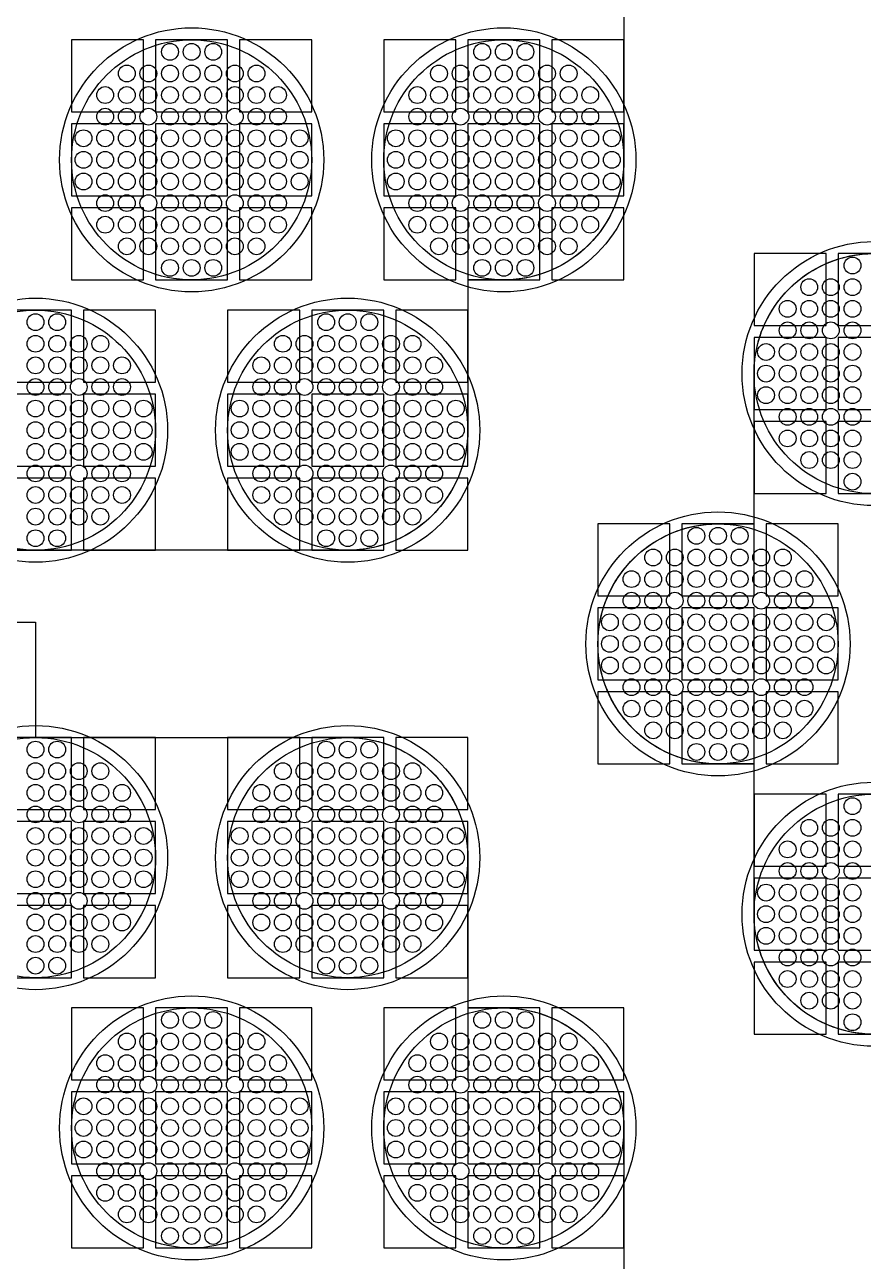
# Model space of a CAD drawing. Extents: x -49 to 54, y -38 to 38.
# Drawn here: x -8.21 to -4.72, y -10.43 to -5.28 of the extents above; entities that cross this region are included whole.
import ezdxf

# ---------------------------------------------------------------- set-up
doc = ezdxf.new("R2010")
doc.units = 0
for name, color, linetype in [('BACK_LAYER', 5, 'CONTINUOUS'), ('COND_LAYER_LOWER_ELECTRODE', 6, 'CONTINUOUS'), ('CONDUCTIVE_LAYER_BACK_LAYER', 2, 'CONTINUOUS'), ('EMITTER', 3, 'CONTINUOUS'), ('LOWER_ELECTRODE', 1, 'CONTINUOUS')]:
    doc.layers.add(name, color=color, linetype=linetype)

msp = doc.modelspace()

# ---------------------------------------------------------------- linework, layer by layer
at = {"layer": 'BACK_LAYER'}
for points in [[(-8.0128, -5.6386), (-7.7128, -5.6386), (-7.7128, -5.3386), (-8.0128, -5.3386)], [(-7.6628, -5.6386), (-7.3628, -5.6386), (-7.3628, -5.3386), (-7.6628, -5.3386)], [(-7.3128, -5.6386), (-7.0128, -5.6386), (-7.0128, -5.3386), (-7.3128, -5.3386)], [(-6.7128, -5.6386), (-6.4128, -5.6386), (-6.4128, -5.3386), (-6.7128, -5.3386)], [(-6.3628, -5.6386), (-6.0628, -5.6386), (-6.0628, -5.3386), (-6.3628, -5.3386)], [(-6.0128, -5.6386), (-5.7128, -5.6386), (-5.7128, -5.3386), (-6.0128, -5.3386)], [(-8.0128, -5.9886), (-7.7128, -5.9886), (-7.7128, -5.6886), (-8.0128, -5.6886)], [(-7.6628, -5.9886), (-7.3628, -5.9886), (-7.3628, -5.6886), (-7.6628, -5.6886)], [(-7.3128, -5.9886), (-7.0128, -5.9886), (-7.0128, -5.6886), (-7.3128, -5.6886)], [(-6.7128, -5.9886), (-6.4128, -5.9886), (-6.4128, -5.6886), (-6.7128, -5.6886)], [(-6.3628, -5.9886), (-6.0628, -5.9886), (-6.0628, -5.6886), (-6.3628, -5.6886)], [(-6.0128, -5.9886), (-5.7128, -5.9886), (-5.7128, -5.6886), (-6.0128, -5.6886)], [(-8.0128, -6.3386), (-7.7128, -6.3386), (-7.7128, -6.0386), (-8.0128, -6.0386)], [(-7.6628, -6.3386), (-7.3628, -6.3386), (-7.3628, -6.0386), (-7.6628, -6.0386)], [(-7.3128, -6.3386), (-7.0128, -6.3386), (-7.0128, -6.0386), (-7.3128, -6.0386)], [(-6.7128, -6.3386), (-6.4128, -6.3386), (-6.4128, -6.0386), (-6.7128, -6.0386)], [(-6.3628, -6.3386), (-6.0628, -6.3386), (-6.0628, -6.0386), (-6.3628, -6.0386)], [(-6.0128, -6.3386), (-5.7128, -6.3386), (-5.7128, -6.0386), (-6.0128, -6.0386)], [(-5.1709, -6.5288), (-4.8709, -6.5288), (-4.8709, -6.2288), (-5.1709, -6.2288)], [(-4.8209, -6.5288), (-4.5209, -6.5288), (-4.5209, -6.2288), (-4.8209, -6.2288)], [(-8.3128, -6.7645), (-8.0128, -6.7645), (-8.0128, -6.4645), (-8.3128, -6.4645)], [(-7.9628, -6.7645), (-7.6628, -6.7645), (-7.6628, -6.4645), (-7.9628, -6.4645)], [(-7.3628, -6.7645), (-7.0628, -6.7645), (-7.0628, -6.4645), (-7.3628, -6.4645)], [(-7.0128, -6.7645), (-6.7128, -6.7645), (-6.7128, -6.4645), (-7.0128, -6.4645)], [(-6.6628, -6.7645), (-6.3628, -6.7645), (-6.3628, -6.4645), (-6.6628, -6.4645)], [(-5.1709, -6.8788), (-4.8709, -6.8788), (-4.8709, -6.5788), (-5.1709, -6.5788)], [(-4.8209, -6.8788), (-4.5209, -6.8788), (-4.5209, -6.5788), (-4.8209, -6.5788)], [(-8.3128, -7.1145), (-8.0128, -7.1145), (-8.0128, -6.8145), (-8.3128, -6.8145)], [(-7.9628, -7.1145), (-7.6628, -7.1145), (-7.6628, -6.8145), (-7.9628, -6.8145)], [(-7.3628, -7.1145), (-7.0628, -7.1145), (-7.0628, -6.8145), (-7.3628, -6.8145)], [(-7.0128, -7.1145), (-6.7128, -7.1145), (-6.7128, -6.8145), (-7.0128, -6.8145)], [(-6.6628, -7.1145), (-6.3628, -7.1145), (-6.3628, -6.8145), (-6.6628, -6.8145)], [(-5.1709, -7.2288), (-4.8709, -7.2288), (-4.8709, -6.9288), (-5.1709, -6.9288)], [(-4.8209, -7.2288), (-4.5209, -7.2288), (-4.5209, -6.9288), (-4.8209, -6.9288)], [(-8.3128, -7.4645), (-8.0128, -7.4645), (-8.0128, -7.1645), (-8.3128, -7.1645)], [(-7.9628, -7.4645), (-7.6628, -7.4645), (-7.6628, -7.1645), (-7.9628, -7.1645)], [(-7.3628, -7.4645), (-7.0628, -7.4645), (-7.0628, -7.1645), (-7.3628, -7.1645)], [(-7.0128, -7.4645), (-6.7128, -7.4645), (-6.7128, -7.1645), (-7.0128, -7.1645)], [(-6.6628, -7.4645), (-6.3628, -7.4645), (-6.3628, -7.1645), (-6.6628, -7.1645)], [(-5.8209, -7.6546), (-5.5209, -7.6546), (-5.5209, -7.3546), (-5.8209, -7.3546)], [(-5.4709, -7.6546), (-5.1709, -7.6546), (-5.1709, -7.3546), (-5.4709, -7.3546)], [(-5.1209, -7.6546), (-4.8209, -7.6546), (-4.8209, -7.3546), (-5.1209, -7.3546)], [(-5.8209, -8.0046), (-5.5209, -8.0046), (-5.5209, -7.7046), (-5.8209, -7.7046)], [(-5.4709, -8.0046), (-5.1709, -8.0046), (-5.1709, -7.7046), (-5.4709, -7.7046)], [(-5.1209, -8.0046), (-4.8209, -8.0046), (-4.8209, -7.7046), (-5.1209, -7.7046)], [(-5.8209, -8.3546), (-5.5209, -8.3546), (-5.5209, -8.0546), (-5.8209, -8.0546)], [(-5.4709, -8.3546), (-5.1709, -8.3546), (-5.1709, -8.0546), (-5.4709, -8.0546)], [(-5.1209, -8.3546), (-4.8209, -8.3546), (-4.8209, -8.0546), (-5.1209, -8.0546)], [(-8.3128, -8.5448), (-8.0128, -8.5448), (-8.0128, -8.2448), (-8.3128, -8.2448)], [(-7.9628, -8.5448), (-7.6628, -8.5448), (-7.6628, -8.2448), (-7.9628, -8.2448)], [(-7.3628, -8.5448), (-7.0628, -8.5448), (-7.0628, -8.2448), (-7.3628, -8.2448)], [(-7.0128, -8.5448), (-6.7128, -8.5448), (-6.7128, -8.2448), (-7.0128, -8.2448)], [(-6.6628, -8.5448), (-6.3628, -8.5448), (-6.3628, -8.2448), (-6.6628, -8.2448)], [(-5.1709, -8.7805), (-4.8709, -8.7805), (-4.8709, -8.4805), (-5.1709, -8.4805)], [(-4.8209, -8.7805), (-4.5209, -8.7805), (-4.5209, -8.4805), (-4.8209, -8.4805)], [(-8.3128, -8.8948), (-8.0128, -8.8948), (-8.0128, -8.5948), (-8.3128, -8.5948)], [(-7.9628, -8.8948), (-7.6628, -8.8948), (-7.6628, -8.5948), (-7.9628, -8.5948)], [(-7.3628, -8.8948), (-7.0628, -8.8948), (-7.0628, -8.5948), (-7.3628, -8.5948)], [(-7.0128, -8.8948), (-6.7128, -8.8948), (-6.7128, -8.5948), (-7.0128, -8.5948)], [(-6.6628, -8.8948), (-6.3628, -8.8948), (-6.3628, -8.5948), (-6.6628, -8.5948)], [(-5.1709, -9.1305), (-4.8709, -9.1305), (-4.8709, -8.8305), (-5.1709, -8.8305)], [(-4.8209, -9.1305), (-4.5209, -9.1305), (-4.5209, -8.8305), (-4.8209, -8.8305)], [(-8.3128, -9.2448), (-8.0128, -9.2448), (-8.0128, -8.9448), (-8.3128, -8.9448)], [(-7.9628, -9.2448), (-7.6628, -9.2448), (-7.6628, -8.9448), (-7.9628, -8.9448)], [(-7.3628, -9.2448), (-7.0628, -9.2448), (-7.0628, -8.9448), (-7.3628, -8.9448)], [(-7.0128, -9.2448), (-6.7128, -9.2448), (-6.7128, -8.9448), (-7.0128, -8.9448)], [(-6.6628, -9.2448), (-6.3628, -9.2448), (-6.3628, -8.9448), (-6.6628, -8.9448)], [(-5.1709, -9.4805), (-4.8709, -9.4805), (-4.8709, -9.1805), (-5.1709, -9.1805)], [(-4.8209, -9.4805), (-4.5209, -9.4805), (-4.5209, -9.1805), (-4.8209, -9.1805)], [(-8.0128, -9.6707), (-7.7128, -9.6707), (-7.7128, -9.3707), (-8.0128, -9.3707)], [(-7.6628, -9.6707), (-7.3628, -9.6707), (-7.3628, -9.3707), (-7.6628, -9.3707)], [(-7.3128, -9.6707), (-7.0128, -9.6707), (-7.0128, -9.3707), (-7.3128, -9.3707)], [(-6.7128, -9.6707), (-6.4128, -9.6707), (-6.4128, -9.3707), (-6.7128, -9.3707)], [(-6.3628, -9.6707), (-6.0628, -9.6707), (-6.0628, -9.3707), (-6.3628, -9.3707)], [(-6.0128, -9.6707), (-5.7128, -9.6707), (-5.7128, -9.3707), (-6.0128, -9.3707)], [(-8.0128, -10.0207), (-7.7128, -10.0207), (-7.7128, -9.7207), (-8.0128, -9.7207)], [(-7.6628, -10.0207), (-7.3628, -10.0207), (-7.3628, -9.7207), (-7.6628, -9.7207)], [(-7.3128, -10.0207), (-7.0128, -10.0207), (-7.0128, -9.7207), (-7.3128, -9.7207)], [(-6.7128, -10.0207), (-6.4128, -10.0207), (-6.4128, -9.7207), (-6.7128, -9.7207)], [(-6.3628, -10.0207), (-6.0628, -10.0207), (-6.0628, -9.7207), (-6.3628, -9.7207)], [(-6.0128, -10.0207), (-5.7128, -10.0207), (-5.7128, -9.7207), (-6.0128, -9.7207)], [(-8.0128, -10.3707), (-7.7128, -10.3707), (-7.7128, -10.0707), (-8.0128, -10.0707)], [(-7.6628, -10.3707), (-7.3628, -10.3707), (-7.3628, -10.0707), (-7.6628, -10.0707)], [(-7.3128, -10.3707), (-7.0128, -10.3707), (-7.0128, -10.0707), (-7.3128, -10.0707)], [(-6.7128, -10.3707), (-6.4128, -10.3707), (-6.4128, -10.0707), (-6.7128, -10.0707)], [(-6.3628, -10.3707), (-6.0628, -10.3707), (-6.0628, -10.0707), (-6.3628, -10.0707)], [(-6.0128, -10.3707), (-5.7128, -10.3707), (-5.7128, -10.0707), (-6.0128, -10.0707)]]:
    msp.add_lwpolyline(points, close=True, dxfattribs=at)
at = {"layer": 'COND_LAYER_LOWER_ELECTRODE'}
for centre in [(-7.5128, -5.8386), (-6.2128, -5.8386), (-4.6709, -6.7288), (-8.1628, -6.9645), (-6.8628, -6.9645), (-5.3209, -7.8546), (-8.1628, -8.7448), (-6.8628, -8.7448), (-4.6709, -8.9805), (-7.5128, -9.8707), (-6.2128, -9.8707)]:
    msp.add_circle(centre, 0.55, dxfattribs=at)
at = {"layer": 'CONDUCTIVE_LAYER_BACK_LAYER'}
for points in [[(-5.7128, -5.2127), (-5.7128, -5.8386), (-5.7132, -5.8585), (-5.7144, -5.8783), (-5.7163, -5.8981), (-5.7191, -5.9178), (-5.7226, -5.9374), (-5.727, -5.9568), (-5.732, -5.976), (-5.7379, -5.995), (-5.7445, -6.0138), (-5.7518, -6.0323), (-5.7599, -6.0504), (-5.7686, -6.0683), (-5.7781, -6.0857), (-5.7883, -6.1028), (-5.7991, -6.1195), (-5.8106, -6.1357), (-5.8228, -6.1515), (-5.8355, -6.1667), (-5.8488, -6.1815), (-5.8628, -6.1957), (-5.8772, -6.2093), (-5.8922, -6.2224), (-5.9078, -6.2348), (-5.9237, -6.2466), (-5.9402, -6.2578), (-5.9571, -6.2683), (-5.9744, -6.2781), (-5.992, -6.2872), (-6.01, -6.2957), (-6.0284, -6.3034), (-6.047, -6.3103), (-6.0659, -6.3165), (-6.085, -6.322), (-6.1043, -6.3267), (-6.1238, -6.3306), (-6.1434, -6.3338), (-6.1632, -6.3362), (-6.183, -6.3377), (-6.2028, -6.3385), (-6.3628, -6.3385), (-6.3628, -6.9645), (-6.3632, -6.9843), (-6.3644, -7.0042), (-6.3663, -7.024), (-6.3691, -7.0437), (-6.3726, -7.0632), (-6.377, -7.0826), (-6.382, -7.1018), (-6.3879, -7.1209), (-6.3945, -7.1396), (-6.4018, -7.1581), (-6.4099, -7.1763), (-6.4186, -7.1941), (-6.4281, -7.2116), (-6.4383, -7.2287), (-6.4491, -7.2453), (-6.4606, -7.2616), (-6.4728, -7.2773), (-6.4855, -7.2926), (-6.4988, -7.3073), (-6.5128, -7.3215), (-6.5272, -7.3351), (-6.5422, -7.3482), (-6.5578, -7.3606), (-6.5737, -7.3724), (-6.5902, -7.3836), (-6.6071, -7.3941), (-6.6244, -7.4039), (-6.642, -7.4131), (-6.66, -7.4215), (-6.6784, -7.4292), (-6.697, -7.4362), (-6.7159, -7.4424), (-6.735, -7.4478), (-6.7543, -7.4525), (-6.7738, -7.4565), (-6.7934, -7.4596), (-6.8132, -7.462), (-6.833, -7.4636), (-6.8528, -7.4644), (-9.4727, -7.4644)], [(-4.7007, -9.4796), (-4.7206, -9.478), (-4.7403, -9.4756), (-4.7599, -9.4725), (-4.7794, -9.4686), (-4.7987, -9.4639), (-4.8179, -9.4584), (-4.8367, -9.4522), (-4.8554, -9.4452), (-4.8737, -9.4375), (-4.8917, -9.4291), (-4.9094, -9.42), (-4.9266, -9.4101), (-4.9435, -9.3996), (-4.96, -9.3885), (-4.976, -9.3767), (-4.9915, -9.3642), (-5.0065, -9.3512), (-5.021, -9.3375), (-5.0349, -9.3233), (-5.0482, -9.3086), (-5.061, -9.2933), (-5.0731, -9.2776), (-5.0846, -9.2614), (-5.0954, -9.2447), (-5.1056, -9.2276), (-5.1151, -9.2101), (-5.1238, -9.1923), (-5.1319, -9.1741), (-5.1392, -9.1556), (-5.1458, -9.1369), (-5.1517, -9.1179), (-5.1568, -9.0987), (-5.1611, -9.0792), (-5.1646, -9.0597), (-5.1674, -9.04), (-5.1693, -9.0202), (-5.1705, -9.0004), (-5.1709, -8.9805), (-5.1709, -8.3545), (-5.3309, -8.3545), (-5.3507, -8.3538), (-5.3706, -8.3522), (-5.3903, -8.3498), (-5.4099, -8.3467), (-5.4294, -8.3427), (-5.4487, -8.338), (-5.4679, -8.3326), (-5.4867, -8.3264), (-5.5054, -8.3194), (-5.5237, -8.3117), (-5.5417, -8.3033), (-5.5594, -8.2941), (-5.5766, -8.2843), (-5.5935, -8.2738), (-5.61, -8.2626), (-5.626, -8.2508), (-5.6415, -8.2384), (-5.6565, -8.2253), (-5.671, -8.2117), (-5.6849, -8.1975), (-5.6982, -8.1828), (-5.711, -8.1675), (-5.7231, -8.1517), (-5.7346, -8.1355), (-5.7454, -8.1189), (-5.7556, -8.1018), (-5.7651, -8.0843), (-5.7738, -8.0665), (-5.7819, -8.0483), (-5.7892, -8.0298), (-5.7958, -8.011), (-5.8017, -7.992), (-5.8068, -7.9728), (-5.8111, -7.9534), (-5.8146, -7.9338), (-5.8174, -7.9142), (-5.8193, -7.8944), (-5.8205, -7.8745), (-5.8209, -7.8546), (-5.8205, -7.8348), (-5.8193, -7.8149), (-5.8174, -7.7951), (-5.8146, -7.7754), (-5.8111, -7.7559), (-5.8068, -7.7365), (-5.8017, -7.7173), (-5.7958, -7.6982), (-5.7892, -7.6795), (-5.7819, -7.661), (-5.7738, -7.6428), (-5.7651, -7.625), (-5.7556, -7.6075), (-5.7454, -7.5904), (-5.7346, -7.5738), (-5.7231, -7.5575), (-5.711, -7.5418), (-5.6982, -7.5265), (-5.6849, -7.5118), (-5.671, -7.4976), (-5.6565, -7.484), (-5.6415, -7.4709), (-5.626, -7.4585), (-5.61, -7.4467), (-5.5935, -7.4355), (-5.5766, -7.425), (-5.5594, -7.4152), (-5.5417, -7.406), (-5.5237, -7.3976), (-5.5054, -7.3899), (-5.4867, -7.3829), (-5.4679, -7.3767), (-5.4487, -7.3713), (-5.4294, -7.3666), (-5.4099, -7.3626), (-5.3903, -7.3595), (-5.3706, -7.3571), (-5.3507, -7.3555), (-5.3309, -7.3547), (-5.1709, -7.3547), (-5.1709, -6.7288), (-5.1705, -6.7089), (-5.1693, -6.6891), (-5.1674, -6.6693), (-5.1646, -6.6496), (-5.1611, -6.63), (-5.1568, -6.6106), (-5.1517, -6.5914), (-5.1458, -6.5724), (-5.1392, -6.5537), (-5.1319, -6.5352), (-5.1238, -6.517), (-5.1151, -6.4992), (-5.1056, -6.4817), (-5.0954, -6.4646), (-5.0846, -6.4479), (-5.0731, -6.4317), (-5.061, -6.416), (-5.0482, -6.4007), (-5.0349, -6.386), (-5.021, -6.3718), (-5.0065, -6.3581), (-4.9915, -6.3451), (-4.976, -6.3326), (-4.96, -6.3208), (-4.9435, -6.3097), (-4.9266, -6.2992), (-4.9094, -6.2893), (-4.8917, -6.2802), (-4.8737, -6.2718), (-4.8554, -6.2641), (-4.8367, -6.2571), (-4.8179, -6.2509), (-4.7987, -6.2454), (-4.7794, -6.2407), (-4.7599, -6.2368), (-4.7403, -6.2336), (-4.7206, -6.2313), (-4.7007, -6.2297)], [(-9.9197, -7.7645), (-8.1628, -7.7645), (-8.1628, -8.2449), (-6.8528, -8.2449), (-6.833, -8.2457), (-6.8132, -8.2473), (-6.7934, -8.2497), (-6.7738, -8.2528), (-6.7543, -8.2568), (-6.735, -8.2614), (-6.7159, -8.2669), (-6.697, -8.2731), (-6.6784, -8.2801), (-6.66, -8.2878), (-6.642, -8.2962), (-6.6244, -8.3054), (-6.6071, -8.3152), (-6.5902, -8.3257), (-6.5737, -8.3369), (-6.5578, -8.3487), (-6.5422, -8.3611), (-6.5272, -8.3742), (-6.5128, -8.3878), (-6.4988, -8.402), (-6.4855, -8.4167), (-6.4728, -8.432), (-6.4606, -8.4477), (-6.4491, -8.464), (-6.4383, -8.4806), (-6.4281, -8.4977), (-6.4186, -8.5152), (-6.4099, -8.533), (-6.4018, -8.5512), (-6.3945, -8.5697), (-6.3879, -8.5884), (-6.382, -8.6074), (-6.377, -8.6267), (-6.3726, -8.6461), (-6.3691, -8.6656), (-6.3663, -8.6853), (-6.3644, -8.7051), (-6.3632, -8.725), (-6.3628, -8.7448), (-6.3628, -9.3708), (-6.2028, -9.3708), (-6.183, -9.3716), (-6.1632, -9.3731), (-6.1434, -9.3755), (-6.1238, -9.3787), (-6.1043, -9.3826), (-6.085, -9.3873), (-6.0659, -9.3927), (-6.047, -9.399), (-6.0284, -9.4059), (-6.01, -9.4136), (-5.992, -9.4221), (-5.9744, -9.4312), (-5.9571, -9.441), (-5.9402, -9.4515), (-5.9237, -9.4627), (-5.9078, -9.4745), (-5.8922, -9.4869), (-5.8772, -9.5), (-5.8628, -9.5136), (-5.8488, -9.5278), (-5.8355, -9.5426), (-5.8228, -9.5578), (-5.8106, -9.5736), (-5.7991, -9.5898), (-5.7883, -9.6065), (-5.7781, -9.6235), (-5.7686, -9.641), (-5.7599, -9.6589), (-5.7518, -9.677), (-5.7445, -9.6955), (-5.7379, -9.7143), (-5.732, -9.7333), (-5.727, -9.7525), (-5.7226, -9.7719), (-5.7191, -9.7915), (-5.7163, -9.8112), (-5.7144, -9.8309), (-5.7132, -9.8508), (-5.7128, -9.8707), (-5.7128, -10.4966)]]:
    msp.add_lwpolyline(points, dxfattribs=at)
at = {"layer": 'EMITTER'}
for centre in [(-7.5128, -5.8386), (-6.2128, -5.8386), (-4.6709, -6.7288), (-8.1628, -6.9645), (-6.8628, -6.9645), (-5.3209, -7.8546), (-8.1628, -8.7448), (-6.8628, -8.7448), (-4.6709, -8.9805), (-7.5128, -9.8707), (-6.2128, -9.8707)]:
    msp.add_circle(centre, 0.5, dxfattribs=at)
at = {"layer": 'LOWER_ELECTRODE'}
for centre in [(-7.6028, -5.3886), (-7.5128, -5.3886), (-7.4228, -5.3886), (-6.3028, -5.3886), (-6.2128, -5.3886), (-6.1228, -5.3886), (-7.7828, -5.4786), (-7.6928, -5.4786), (-7.6028, -5.4786), (-7.5128, -5.4786), (-7.4228, -5.4786), (-7.3328, -5.4786), (-7.2428, -5.4786), (-6.4828, -5.4786), (-6.3928, -5.4786), (-6.3028, -5.4786), (-6.2128, -5.4786), (-6.1228, -5.4786), (-6.0328, -5.4786), (-5.9428, -5.4786), (-7.8728, -5.5686), (-7.7828, -5.5686), (-7.6928, -5.5686), (-7.6028, -5.5686), (-7.5128, -5.5686), (-7.4228, -5.5686), (-7.3328, -5.5686), (-7.2428, -5.5686), (-7.1528, -5.5686), (-6.5728, -5.5686), (-6.4828, -5.5686), (-6.3928, -5.5686), (-6.3028, -5.5686), (-6.2128, -5.5686), (-6.1228, -5.5686), (-6.0328, -5.5686), (-5.9428, -5.5686), (-5.8528, -5.5686), (-7.8728, -5.6586), (-7.7828, -5.6586), (-7.6928, -5.6586), (-7.6028, -5.6586), (-7.5128, -5.6586), (-7.4228, -5.6586), (-7.3328, -5.6586), (-7.2428, -5.6586), (-7.1528, -5.6586), (-6.5728, -5.6586), (-6.4828, -5.6586), (-6.3928, -5.6586), (-6.3028, -5.6586), (-6.2128, -5.6586), (-6.1228, -5.6586), (-6.0328, -5.6586), (-5.9428, -5.6586), (-5.8528, -5.6586), (-7.9628, -5.7486), (-7.8728, -5.7486), (-7.7828, -5.7486), (-7.6928, -5.7486), (-7.6028, -5.7486), (-7.5128, -5.7486), (-7.4228, -5.7486), (-7.3328, -5.7486), (-7.2428, -5.7486), (-7.1528, -5.7486), (-7.0628, -5.7486), (-6.6628, -5.7486), (-6.5728, -5.7486), (-6.4828, -5.7486), (-6.3928, -5.7486), (-6.3028, -5.7486), (-6.2128, -5.7486), (-6.1228, -5.7486), (-6.0328, -5.7486), (-5.9428, -5.7486), (-5.8528, -5.7486), (-5.7628, -5.7486), (-7.9628, -5.8386), (-7.8728, -5.8386), (-7.7828, -5.8386), (-7.6928, -5.8386), (-7.6028, -5.8386), (-7.5128, -5.8386), (-7.4228, -5.8386), (-7.3328, -5.8386), (-7.2428, -5.8386), (-7.1528, -5.8386), (-7.0628, -5.8386), (-6.6628, -5.8386), (-6.5728, -5.8386), (-6.4828, -5.8386), (-6.3928, -5.8386), (-6.3028, -5.8386), (-6.2128, -5.8386), (-6.1228, -5.8386), (-6.0328, -5.8386), (-5.9428, -5.8386), (-5.8528, -5.8386), (-5.7628, -5.8386), (-7.9628, -5.9286), (-7.8728, -5.9286), (-7.7828, -5.9286), (-7.6928, -5.9286), (-7.6028, -5.9286), (-7.5128, -5.9286), (-7.4228, -5.9286), (-7.3328, -5.9286), (-7.2428, -5.9286), (-7.1528, -5.9286), (-7.0628, -5.9286), (-6.6628, -5.9286), (-6.5728, -5.9286), (-6.4828, -5.9286), (-6.3928, -5.9286), (-6.3028, -5.9286), (-6.2128, -5.9286), (-6.1228, -5.9286), (-6.0328, -5.9286), (-5.9428, -5.9286), (-5.8528, -5.9286), (-5.7628, -5.9286), (-7.8728, -6.0186), (-7.7828, -6.0186), (-7.6928, -6.0186), (-7.6028, -6.0186), (-7.5128, -6.0186), (-7.4228, -6.0186), (-7.3328, -6.0186), (-7.2428, -6.0186), (-7.1528, -6.0186), (-6.5728, -6.0186), (-6.4828, -6.0186), (-6.3928, -6.0186), (-6.3028, -6.0186), (-6.2128, -6.0186), (-6.1228, -6.0186), (-6.0328, -6.0186), (-5.9428, -6.0186), (-5.8528, -6.0186), (-7.8728, -6.1086), (-7.7828, -6.1086), (-7.6928, -6.1086), (-7.6028, -6.1086), (-7.5128, -6.1086), (-7.4228, -6.1086), (-7.3328, -6.1086), (-7.2428, -6.1086), (-7.1528, -6.1086), (-6.5728, -6.1086), (-6.4828, -6.1086), (-6.3928, -6.1086), (-6.3028, -6.1086), (-6.2128, -6.1086), (-6.1228, -6.1086), (-6.0328, -6.1086), (-5.9428, -6.1086), (-5.8528, -6.1086), (-7.7828, -6.1986), (-7.6928, -6.1986), (-7.6028, -6.1986), (-7.5128, -6.1986), (-7.4228, -6.1986), (-7.3328, -6.1986), (-7.2428, -6.1986), (-6.4828, -6.1986), (-6.3928, -6.1986), (-6.3028, -6.1986), (-6.2128, -6.1986), (-6.1228, -6.1986), (-6.0328, -6.1986), (-5.9428, -6.1986), (-7.6028, -6.2886), (-7.5128, -6.2886), (-7.4228, -6.2886), (-6.3028, -6.2886), (-6.2128, -6.2886), (-6.1228, -6.2886), (-4.7609, -6.2788), (-4.9409, -6.3688), (-4.8509, -6.3688), (-4.7609, -6.3688), (-5.0309, -6.4588), (-4.9409, -6.4588), (-4.8509, -6.4588), (-4.7609, -6.4588), (-8.1628, -6.5145), (-8.0728, -6.5145), (-6.9528, -6.5145), (-6.8628, -6.5145), (-6.7728, -6.5145), (-5.0309, -6.5488), (-4.9409, -6.5488), (-4.8509, -6.5488), (-4.7609, -6.5488), (-8.1628, -6.6045), (-8.0728, -6.6045), (-7.9828, -6.6045), (-7.8928, -6.6045), (-7.1328, -6.6045), (-7.0428, -6.6045), (-6.9528, -6.6045), (-6.8628, -6.6045), (-6.7728, -6.6045), (-6.6828, -6.6045), (-6.5928, -6.6045), (-5.1209, -6.6388), (-5.0309, -6.6388), (-4.9409, -6.6388), (-4.8509, -6.6388), (-4.7609, -6.6388), (-8.1628, -6.6945), (-8.0728, -6.6945), (-7.9828, -6.6945), (-7.8928, -6.6945), (-7.8028, -6.6945), (-7.2228, -6.6945), (-7.1328, -6.6945), (-7.0428, -6.6945), (-6.9528, -6.6945), (-6.8628, -6.6945), (-6.7728, -6.6945), (-6.6828, -6.6945), (-6.5928, -6.6945), (-6.5028, -6.6945), (-5.1209, -6.7288), (-5.0309, -6.7288), (-4.9409, -6.7288), (-4.8509, -6.7288), (-4.7609, -6.7288), (-8.1628, -6.7845), (-8.0728, -6.7845), (-7.9828, -6.7845), (-7.8928, -6.7845), (-7.8028, -6.7845), (-7.2228, -6.7845), (-7.1328, -6.7845), (-7.0428, -6.7845), (-6.9528, -6.7845), (-6.8628, -6.7845), (-6.7728, -6.7845), (-6.6828, -6.7845), (-6.5928, -6.7845), (-6.5028, -6.7845), (-5.1209, -6.8188), (-5.0309, -6.8188), (-4.9409, -6.8188), (-4.8509, -6.8188), (-4.7609, -6.8188), (-8.1628, -6.8745), (-8.0728, -6.8745), (-7.9828, -6.8745), (-7.8928, -6.8745), (-7.8028, -6.8745), (-7.7128, -6.8745), (-7.3128, -6.8745), (-7.2228, -6.8745), (-7.1328, -6.8745), (-7.0428, -6.8745), (-6.9528, -6.8745), (-6.8628, -6.8745), (-6.7728, -6.8745), (-6.6828, -6.8745), (-6.5928, -6.8745), (-6.5028, -6.8745), (-6.4128, -6.8745), (-5.0309, -6.9088), (-4.9409, -6.9088), (-4.8509, -6.9088), (-4.7609, -6.9088), (-8.1628, -6.9645), (-8.0728, -6.9645), (-7.9828, -6.9645), (-7.8928, -6.9645), (-7.8028, -6.9645), (-7.7128, -6.9645), (-7.3128, -6.9645), (-7.2228, -6.9645), (-7.1328, -6.9645), (-7.0428, -6.9645), (-6.9528, -6.9645), (-6.8628, -6.9645), (-6.7728, -6.9645), (-6.6828, -6.9645), (-6.5928, -6.9645), (-6.5028, -6.9645), (-6.4128, -6.9645), (-5.0309, -6.9988), (-4.9409, -6.9988), (-4.8509, -6.9988), (-4.7609, -6.9988), (-8.1628, -7.0545), (-8.0728, -7.0545), (-7.9828, -7.0545), (-7.8928, -7.0545), (-7.8028, -7.0545), (-7.7128, -7.0545), (-7.3128, -7.0545), (-7.2228, -7.0545), (-7.1328, -7.0545), (-7.0428, -7.0545), (-6.9528, -7.0545), (-6.8628, -7.0545), (-6.7728, -7.0545), (-6.6828, -7.0545), (-6.5928, -7.0545), (-6.5028, -7.0545), (-6.4128, -7.0545), (-4.9409, -7.0888), (-4.8509, -7.0888), (-4.7609, -7.0888), (-8.1628, -7.1445), (-8.0728, -7.1445), (-7.9828, -7.1445), (-7.8928, -7.1445), (-7.8028, -7.1445), (-7.2228, -7.1445), (-7.1328, -7.1445), (-7.0428, -7.1445), (-6.9528, -7.1445), (-6.8628, -7.1445), (-6.7728, -7.1445), (-6.6828, -7.1445), (-6.5928, -7.1445), (-6.5028, -7.1445), (-4.7609, -7.1788), (-8.1628, -7.2345), (-8.0728, -7.2345), (-7.9828, -7.2345), (-7.8928, -7.2345), (-7.8028, -7.2345), (-7.2228, -7.2345), (-7.1328, -7.2345), (-7.0428, -7.2345), (-6.9528, -7.2345), (-6.8628, -7.2345), (-6.7728, -7.2345), (-6.6828, -7.2345), (-6.5928, -7.2345), (-6.5028, -7.2345), (-8.1628, -7.3245), (-8.0728, -7.3245), (-7.9828, -7.3245), (-7.8928, -7.3245), (-7.1328, -7.3245), (-7.0428, -7.3245), (-6.9528, -7.3245), (-6.8628, -7.3245), (-6.7728, -7.3245), (-6.6828, -7.3245), (-6.5928, -7.3245), (-8.1628, -7.4145), (-8.0728, -7.4145), (-6.9528, -7.4145), (-6.8628, -7.4145), (-6.7728, -7.4145), (-5.4109, -7.4046), (-5.3209, -7.4046), (-5.2309, -7.4046), (-5.5909, -7.4946), (-5.5009, -7.4946), (-5.4109, -7.4946), (-5.3209, -7.4946), (-5.2309, -7.4946), (-5.1409, -7.4946), (-5.0509, -7.4946), (-5.6809, -7.5846), (-5.5909, -7.5846), (-5.5009, -7.5846), (-5.4109, -7.5846), (-5.3209, -7.5846), (-5.2309, -7.5846), (-5.1409, -7.5846), (-5.0509, -7.5846), (-4.9609, -7.5846), (-5.6809, -7.6746), (-5.5909, -7.6746), (-5.5009, -7.6746), (-5.4109, -7.6746), (-5.3209, -7.6746), (-5.2309, -7.6746), (-5.1409, -7.6746), (-5.0509, -7.6746), (-4.9609, -7.6746), (-5.7709, -7.7646), (-5.6809, -7.7646), (-5.5909, -7.7646), (-5.5009, -7.7646), (-5.4109, -7.7646), (-5.3209, -7.7646), (-5.2309, -7.7646), (-5.1409, -7.7646), (-5.0509, -7.7646), (-4.9609, -7.7646), (-4.8709, -7.7646), (-5.7709, -7.8546), (-5.6809, -7.8546), (-5.5909, -7.8546), (-5.5009, -7.8546), (-5.4109, -7.8546), (-5.3209, -7.8546), (-5.2309, -7.8546), (-5.1409, -7.8546), (-5.0509, -7.8546), (-4.9609, -7.8546), (-4.8709, -7.8546), (-5.7709, -7.9446), (-5.6809, -7.9446), (-5.5909, -7.9446), (-5.5009, -7.9446), (-5.4109, -7.9446), (-5.3209, -7.9446), (-5.2309, -7.9446), (-5.1409, -7.9446), (-5.0509, -7.9446), (-4.9609, -7.9446), (-4.8709, -7.9446), (-5.6809, -8.0346), (-5.5909, -8.0346), (-5.5009, -8.0346), (-5.4109, -8.0346), (-5.3209, -8.0346), (-5.2309, -8.0346), (-5.1409, -8.0346), (-5.0509, -8.0346), (-4.9609, -8.0346), (-5.6809, -8.1246), (-5.5909, -8.1246), (-5.5009, -8.1246), (-5.4109, -8.1246), (-5.3209, -8.1246), (-5.2309, -8.1246), (-5.1409, -8.1246), (-5.0509, -8.1246), (-4.9609, -8.1246), (-5.5909, -8.2146), (-5.5009, -8.2146), (-5.4109, -8.2146), (-5.3209, -8.2146), (-5.2309, -8.2146), (-5.1409, -8.2146), (-5.0509, -8.2146), (-8.1628, -8.2948), (-8.0728, -8.2948), (-6.9528, -8.2948), (-6.8628, -8.2948), (-6.7728, -8.2948), (-5.4109, -8.3046), (-5.3209, -8.3046), (-5.2309, -8.3046), (-8.1628, -8.3848), (-8.0728, -8.3848), (-7.9828, -8.3848), (-7.8928, -8.3848), (-7.1328, -8.3848), (-7.0428, -8.3848), (-6.9528, -8.3848), (-6.8628, -8.3848), (-6.7728, -8.3848), (-6.6828, -8.3848), (-6.5928, -8.3848), (-8.1628, -8.4748), (-8.0728, -8.4748), (-7.9828, -8.4748), (-7.8928, -8.4748), (-7.8028, -8.4748), (-7.2228, -8.4748), (-7.1328, -8.4748), (-7.0428, -8.4748), (-6.9528, -8.4748), (-6.8628, -8.4748), (-6.7728, -8.4748), (-6.6828, -8.4748), (-6.5928, -8.4748), (-6.5028, -8.4748), (-4.7609, -8.5305), (-8.1628, -8.5648), (-8.0728, -8.5648), (-7.9828, -8.5648), (-7.8928, -8.5648), (-7.8028, -8.5648), (-7.2228, -8.5648), (-7.1328, -8.5648), (-7.0428, -8.5648), (-6.9528, -8.5648), (-6.8628, -8.5648), (-6.7728, -8.5648), (-6.6828, -8.5648), (-6.5928, -8.5648), (-6.5028, -8.5648), (-4.9409, -8.6205), (-4.8509, -8.6205), (-4.7609, -8.6205), (-8.1628, -8.6548), (-8.0728, -8.6548), (-7.9828, -8.6548), (-7.8928, -8.6548), (-7.8028, -8.6548), (-7.7128, -8.6548), (-7.3128, -8.6548), (-7.2228, -8.6548), (-7.1328, -8.6548), (-7.0428, -8.6548), (-6.9528, -8.6548), (-6.8628, -8.6548), (-6.7728, -8.6548), (-6.6828, -8.6548), (-6.5928, -8.6548), (-6.5028, -8.6548), (-6.4128, -8.6548), (-5.0309, -8.7105), (-4.9409, -8.7105), (-4.8509, -8.7105), (-4.7609, -8.7105), (-8.1628, -8.7448), (-8.0728, -8.7448), (-7.9828, -8.7448), (-7.8928, -8.7448), (-7.8028, -8.7448), (-7.7128, -8.7448), (-7.3128, -8.7448), (-7.2228, -8.7448), (-7.1328, -8.7448), (-7.0428, -8.7448), (-6.9528, -8.7448), (-6.8628, -8.7448), (-6.7728, -8.7448), (-6.6828, -8.7448), (-6.5928, -8.7448), (-6.5028, -8.7448), (-6.4128, -8.7448), (-8.1628, -8.8348), (-8.0728, -8.8348), (-7.9828, -8.8348), (-7.8928, -8.8348), (-7.8028, -8.8348), (-7.7128, -8.8348), (-7.3128, -8.8348), (-7.2228, -8.8348), (-7.1328, -8.8348), (-7.0428, -8.8348), (-6.9528, -8.8348), (-6.8628, -8.8348), (-6.7728, -8.8348), (-6.6828, -8.8348), (-6.5928, -8.8348), (-6.5028, -8.8348), (-6.4128, -8.8348), (-5.0309, -8.8005), (-4.9409, -8.8005), (-4.8509, -8.8005), (-4.7609, -8.8005), (-5.1209, -8.8905), (-5.0309, -8.8905), (-4.9409, -8.8905), (-4.8509, -8.8905), (-4.7609, -8.8905), (-8.1628, -8.9248), (-8.0728, -8.9248), (-7.9828, -8.9248), (-7.8928, -8.9248), (-7.8028, -8.9248), (-7.2228, -8.9248), (-7.1328, -8.9248), (-7.0428, -8.9248), (-6.9528, -8.9248), (-6.8628, -8.9248), (-6.7728, -8.9248), (-6.6828, -8.9248), (-6.5928, -8.9248), (-6.5028, -8.9248), (-5.1209, -8.9805), (-5.0309, -8.9805), (-4.9409, -8.9805), (-4.8509, -8.9805), (-4.7609, -8.9805), (-8.1628, -9.0148), (-8.0728, -9.0148), (-7.9828, -9.0148), (-7.8928, -9.0148), (-7.8028, -9.0148), (-7.2228, -9.0148), (-7.1328, -9.0148), (-7.0428, -9.0148), (-6.9528, -9.0148), (-6.8628, -9.0148), (-6.7728, -9.0148), (-6.6828, -9.0148), (-6.5928, -9.0148), (-6.5028, -9.0148), (-5.1209, -9.0705), (-5.0309, -9.0705), (-4.9409, -9.0705), (-4.8509, -9.0705), (-4.7609, -9.0705), (-8.1628, -9.1048), (-8.0728, -9.1048), (-7.9828, -9.1048), (-7.8928, -9.1048), (-7.1328, -9.1048), (-7.0428, -9.1048), (-6.9528, -9.1048), (-6.8628, -9.1048), (-6.7728, -9.1048), (-6.6828, -9.1048), (-6.5928, -9.1048), (-8.1628, -9.1948), (-8.0728, -9.1948), (-6.9528, -9.1948), (-6.8628, -9.1948), (-6.7728, -9.1948), (-5.0309, -9.1605), (-4.9409, -9.1605), (-4.8509, -9.1605), (-4.7609, -9.1605), (-5.0309, -9.2505), (-4.9409, -9.2505), (-4.8509, -9.2505), (-4.7609, -9.2505), (-4.9409, -9.3405), (-4.8509, -9.3405), (-4.7609, -9.3405), (-7.6028, -9.4207), (-7.5128, -9.4207), (-7.4228, -9.4207), (-6.3028, -9.4207), (-6.2128, -9.4207), (-6.1228, -9.4207), (-4.7609, -9.4305), (-7.7828, -9.5107), (-7.6928, -9.5107), (-7.6028, -9.5107), (-7.5128, -9.5107), (-7.4228, -9.5107), (-7.3328, -9.5107), (-7.2428, -9.5107), (-6.4828, -9.5107), (-6.3928, -9.5107), (-6.3028, -9.5107), (-6.2128, -9.5107), (-6.1228, -9.5107), (-6.0328, -9.5107), (-5.9428, -9.5107), (-7.8728, -9.6007), (-7.7828, -9.6007), (-7.6928, -9.6007), (-7.6028, -9.6007), (-7.5128, -9.6007), (-7.4228, -9.6007), (-7.3328, -9.6007), (-7.2428, -9.6007), (-7.1528, -9.6007), (-6.5728, -9.6007), (-6.4828, -9.6007), (-6.3928, -9.6007), (-6.3028, -9.6007), (-6.2128, -9.6007), (-6.1228, -9.6007), (-6.0328, -9.6007), (-5.9428, -9.6007), (-5.8528, -9.6007), (-7.8728, -9.6907), (-7.7828, -9.6907), (-7.6928, -9.6907), (-7.6028, -9.6907), (-7.5128, -9.6907), (-7.4228, -9.6907), (-7.3328, -9.6907), (-7.2428, -9.6907), (-7.1528, -9.6907), (-6.5728, -9.6907), (-6.4828, -9.6907), (-6.3928, -9.6907), (-6.3028, -9.6907), (-6.2128, -9.6907), (-6.1228, -9.6907), (-6.0328, -9.6907), (-5.9428, -9.6907), (-5.8528, -9.6907), (-7.9628, -9.7807), (-7.8728, -9.7807), (-7.7828, -9.7807), (-7.6928, -9.7807), (-7.6028, -9.7807), (-7.5128, -9.7807), (-7.4228, -9.7807), (-7.3328, -9.7807), (-7.2428, -9.7807), (-7.1528, -9.7807), (-7.0628, -9.7807), (-6.6628, -9.7807), (-6.5728, -9.7807), (-6.4828, -9.7807), (-6.3928, -9.7807), (-6.3028, -9.7807), (-6.2128, -9.7807), (-6.1228, -9.7807), (-6.0328, -9.7807), (-5.9428, -9.7807), (-5.8528, -9.7807), (-5.7628, -9.7807), (-7.9628, -9.8707), (-7.8728, -9.8707), (-7.7828, -9.8707), (-7.6928, -9.8707), (-7.6028, -9.8707), (-7.5128, -9.8707), (-7.4228, -9.8707), (-7.3328, -9.8707), (-7.2428, -9.8707), (-7.1528, -9.8707), (-7.0628, -9.8707), (-6.6628, -9.8707), (-6.5728, -9.8707), (-6.4828, -9.8707), (-6.3928, -9.8707), (-6.3028, -9.8707), (-6.2128, -9.8707), (-6.1228, -9.8707), (-6.0328, -9.8707), (-5.9428, -9.8707), (-5.8528, -9.8707), (-5.7628, -9.8707), (-7.9628, -9.9607), (-7.8728, -9.9607), (-7.7828, -9.9607), (-7.6928, -9.9607), (-7.6028, -9.9607), (-7.5128, -9.9607), (-7.4228, -9.9607), (-7.3328, -9.9607), (-7.2428, -9.9607), (-7.1528, -9.9607), (-7.0628, -9.9607), (-6.6628, -9.9607), (-6.5728, -9.9607), (-6.4828, -9.9607), (-6.3928, -9.9607), (-6.3028, -9.9607), (-6.2128, -9.9607), (-6.1228, -9.9607), (-6.0328, -9.9607), (-5.9428, -9.9607), (-5.8528, -9.9607), (-5.7628, -9.9607), (-7.8728, -10.0507), (-7.7828, -10.0507), (-7.6928, -10.0507), (-7.6028, -10.0507), (-7.5128, -10.0507), (-7.4228, -10.0507), (-7.3328, -10.0507), (-7.2428, -10.0507), (-7.1528, -10.0507), (-6.5728, -10.0507), (-6.4828, -10.0507), (-6.3928, -10.0507), (-6.3028, -10.0507), (-6.2128, -10.0507), (-6.1228, -10.0507), (-6.0328, -10.0507), (-5.9428, -10.0507), (-5.8528, -10.0507), (-7.8728, -10.1407), (-7.7828, -10.1407), (-7.6928, -10.1407), (-7.6028, -10.1407), (-7.5128, -10.1407), (-7.4228, -10.1407), (-7.3328, -10.1407), (-7.2428, -10.1407), (-7.1528, -10.1407), (-6.5728, -10.1407), (-6.4828, -10.1407), (-6.3928, -10.1407), (-6.3028, -10.1407), (-6.2128, -10.1407), (-6.1228, -10.1407), (-6.0328, -10.1407), (-5.9428, -10.1407), (-5.8528, -10.1407), (-7.7828, -10.2307), (-7.6928, -10.2307), (-7.6028, -10.2307), (-7.5128, -10.2307), (-7.4228, -10.2307), (-7.3328, -10.2307), (-7.2428, -10.2307), (-6.4828, -10.2307), (-6.3928, -10.2307), (-6.3028, -10.2307), (-6.2128, -10.2307), (-6.1228, -10.2307), (-6.0328, -10.2307), (-5.9428, -10.2307), (-7.6028, -10.3207), (-7.5128, -10.3207), (-7.4228, -10.3207), (-6.3028, -10.3207), (-6.2128, -10.3207), (-6.1228, -10.3207)]:
    msp.add_circle(centre, 0.035, dxfattribs=at)

doc.saveas('drawing.dxf')
